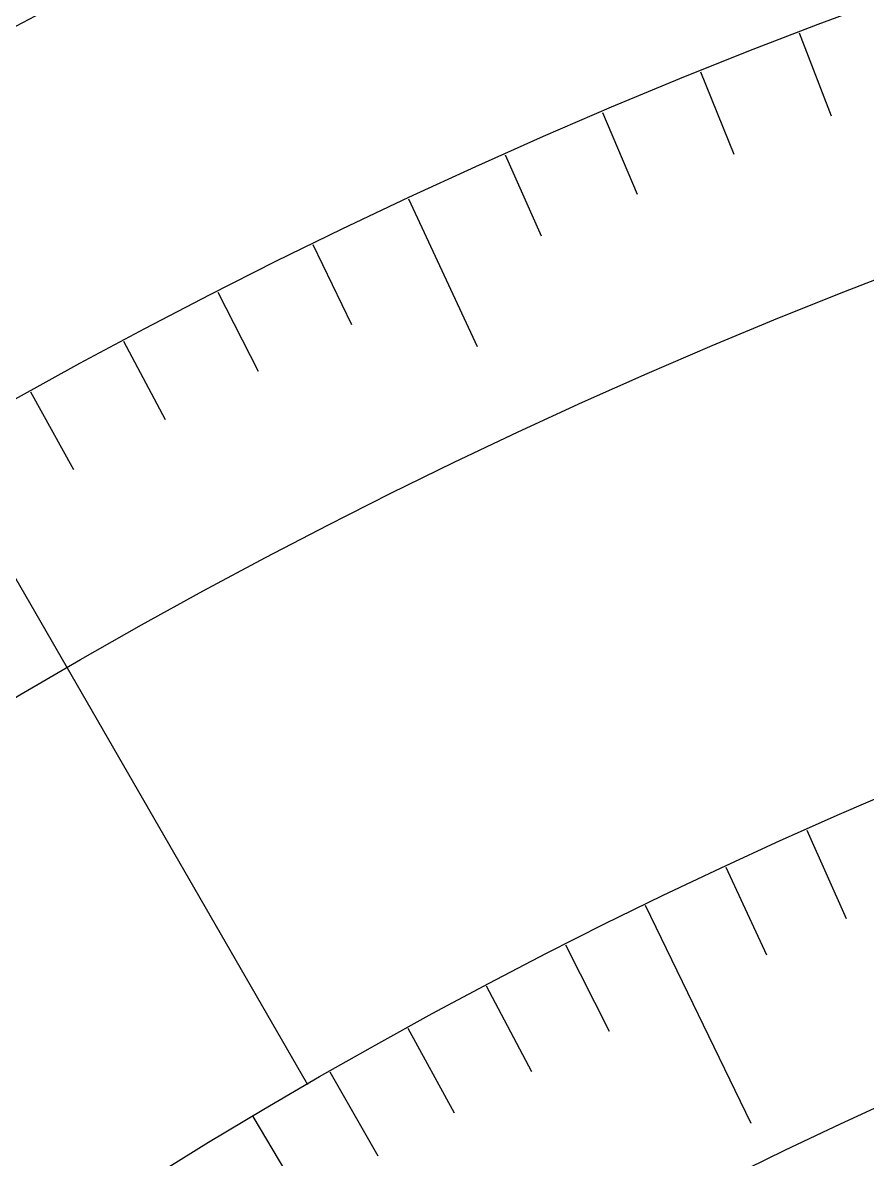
# Model space of a CAD drawing. Header units: millimetres. Extents: x -76 to 76, y -76 to 98.
# Drawn here: x -33.43 to -23.88, y 51.48 to 64.33 of the extents above; entities that cross this region are included whole.
import ezdxf

# ---------------------------------------------------------------- set-up
doc = ezdxf.new("R2010")
doc.units = ezdxf.units.MM
doc.layers.add('ENGRAVE', color=7, linetype='Continuous')
doc.layers.add('ENGRAVE_FINE', color=8, linetype='Continuous')

msp = doc.modelspace()

# ---------------------------------------------------------------- linework, layer by layer
at = {"layer": 'ENGRAVE'}
for points in [[(-29.0677, 62.3358), (-28.2904, 60.669)], [(-34.39, 59.5652), (-30.21, 52.3253)], [(-26.3913, 54.3514), (-25.1962, 51.8902)], [(-30.8292, 51.9629), (-29.8054, 50.2373)]]:
    msp.add_lwpolyline(points, dxfattribs=at)
for radius in [74.48, 74.48, 72.485, 68.78, 68.78, 65.854, 60.42, 60.42, 57.228]:
    msp.add_circle((0, 0), radius, dxfattribs=at)
at = {"layer": 'ENGRAVE_FINE'}
for points in [[(-24.6485, 64.2117), (-24.289, 63.2751)], [(-25.7654, 63.7717), (-25.3896, 62.8416)], [(-26.8745, 63.3123), (-26.4825, 62.3889)], [(-27.9753, 62.8337), (-27.5673, 61.9172)], [(-30.1512, 61.8191), (-29.7114, 60.9174)], [(-31.2255, 61.2834), (-30.77, 60.3896)], [(-32.2903, 60.7291), (-31.8193, 59.8434)], [(-33.3452, 60.1563), (-32.8588, 59.2789)], [(-24.5643, 55.2012), (-24.1194, 54.2013)], [(-25.4813, 54.7839), (-25.0197, 53.7916)], [(-27.2942, 53.9037), (-26.7998, 52.9273)], [(-28.1896, 53.4408), (-27.679, 52.4728)], [(-29.0775, 52.963), (-28.5508, 52.0037)], [(-29.9574, 52.4703), (-29.4148, 51.5199)]]:
    msp.add_lwpolyline(points, dxfattribs=at)

doc.saveas('drawing.dxf')
